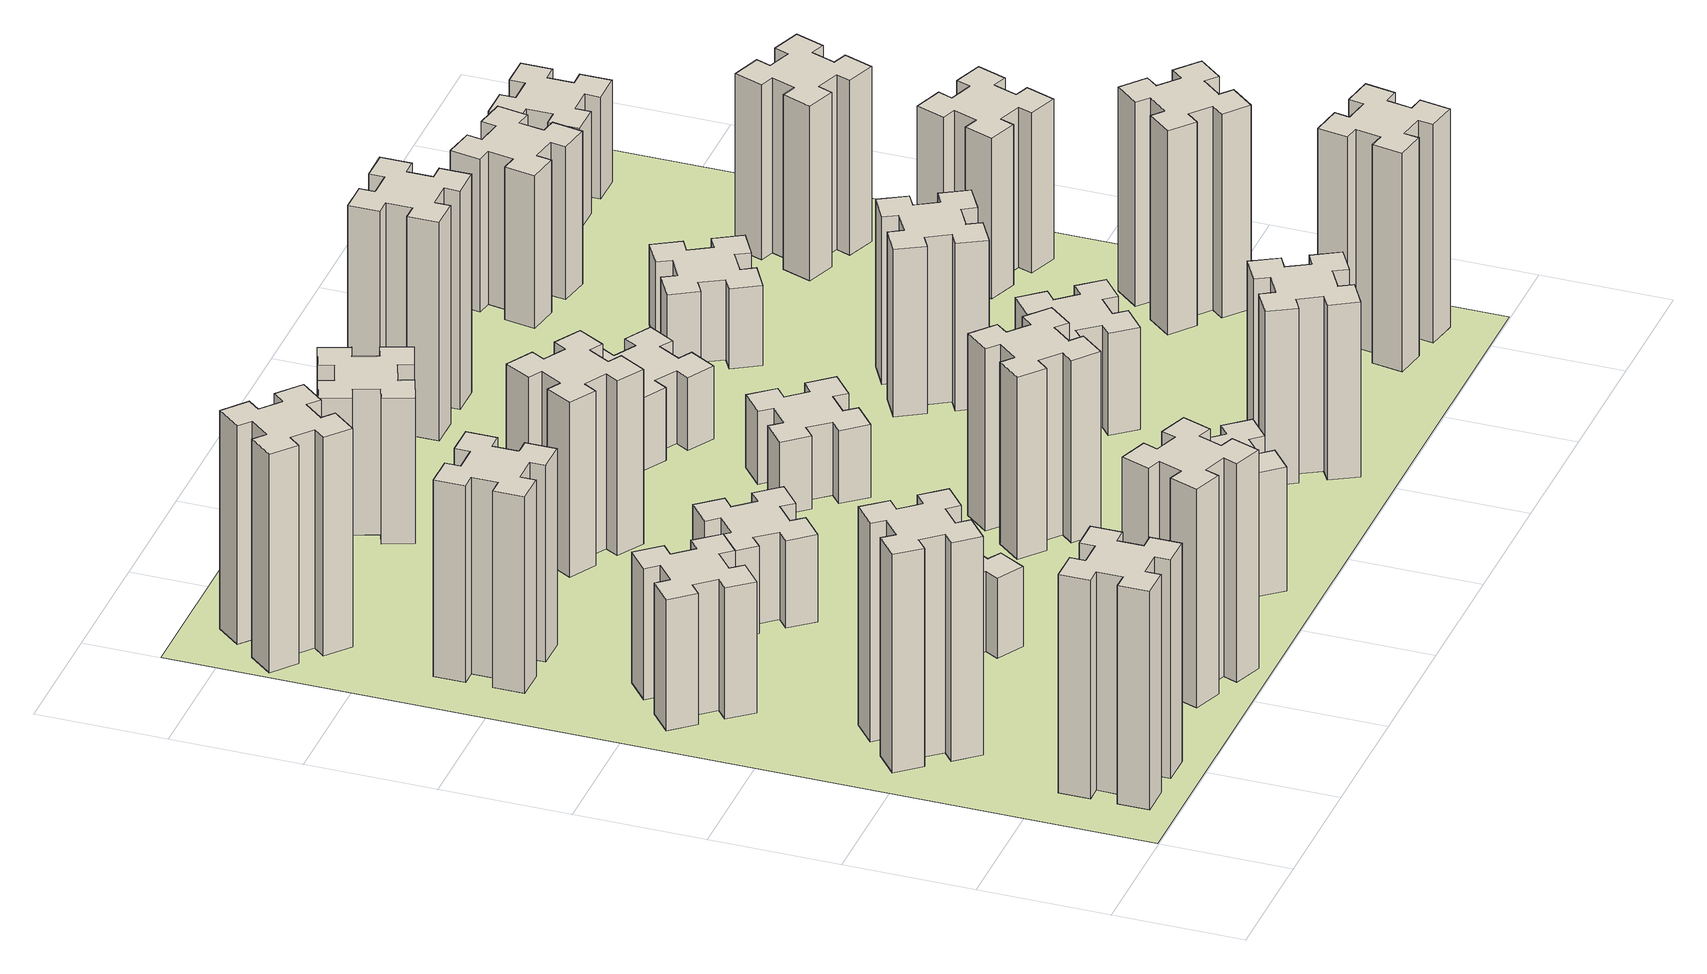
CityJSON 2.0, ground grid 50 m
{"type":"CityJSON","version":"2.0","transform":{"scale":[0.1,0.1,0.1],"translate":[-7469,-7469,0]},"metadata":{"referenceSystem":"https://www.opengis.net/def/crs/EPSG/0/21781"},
"CityObjects":{
"building1":{"type":"Building","attributes":{"class":"1000","function":"1000","usage":"1000","yearOfConstruction":2016,"roofType":"1000","measuredHeight":90,"storeysAboveGround":30,"storeysBelowGround":0},"geometry":[{"type":"Solid","lod":"1","boundaries":[[[[0,1,2,3,4,5,6,7,8,9,10,11,12,13,14,15,16,17,18,19]],[[17,16,20,21]],[[16,15,22,20]],[[15,14,23,22]],[[14,13,24,23]],[[13,12,25,24]],[[12,11,26,25]],[[11,10,27,26]],[[10,9,28,27]],[[9,8,29,28]],[[8,7,30,29]],[[7,6,31,30]],[[6,5,32,31]],[[5,4,33,32]],[[4,3,34,33]],[[3,2,35,34]],[[2,1,36,35]],[[1,0,37,36]],[[0,19,38,37]],[[19,18,39,38]],[[18,17,21,39]],[[24,25,26,27,28,29,30,31,32,33,34,35,36,37,38,39,21,20,22,23]]]]}]},
"building2":{"type":"Building","attributes":{"class":"1000","function":"1000","usage":"1000","yearOfConstruction":2016,"roofType":"1000","measuredHeight":90,"storeysAboveGround":30,"storeysBelowGround":0},"geometry":[{"type":"Solid","lod":"1","boundaries":[[[[40,41,42,43,44,45,46,47,48,49,50,51,52,53,54,55,56,57,58,59]],[[57,56,60,61]],[[56,55,62,60]],[[55,54,63,62]],[[54,53,64,63]],[[53,52,65,64]],[[52,51,66,65]],[[51,50,67,66]],[[50,49,68,67]],[[49,48,69,68]],[[48,47,70,69]],[[47,46,71,70]],[[46,45,72,71]],[[45,44,73,72]],[[44,43,74,73]],[[43,42,75,74]],[[42,41,76,75]],[[41,40,77,76]],[[40,59,78,77]],[[59,58,79,78]],[[58,57,61,79]],[[64,65,66,67,68,69,70,71,72,73,74,75,76,77,78,79,61,60,62,63]]]]}]},
"building3":{"type":"Building","attributes":{"class":"1000","function":"1000","usage":"1000","yearOfConstruction":2016,"roofType":"1000","measuredHeight":54,"storeysAboveGround":30,"storeysBelowGround":0},"geometry":[{"type":"Solid","lod":"1","boundaries":[[[[80,81,82,83,84,85,86,87,88,89,90,91,92,93,94,95,96,97,98,99]],[[97,96,100,101]],[[96,95,102,100]],[[95,94,103,102]],[[94,93,104,103]],[[93,92,105,104]],[[92,91,106,105]],[[91,90,107,106]],[[90,89,108,107]],[[89,88,109,108]],[[88,87,110,109]],[[87,86,111,110]],[[86,85,112,111]],[[85,84,113,112]],[[84,83,114,113]],[[83,82,115,114]],[[82,81,116,115]],[[81,80,117,116]],[[80,99,118,117]],[[99,98,119,118]],[[98,97,101,119]],[[104,105,106,107,108,109,110,111,112,113,114,115,116,117,118,119,101,100,102,103]]]]}]},
"building4":{"type":"Building","attributes":{"class":"1000","function":"1000","usage":"1000","yearOfConstruction":2016,"roofType":"1000","measuredHeight":81,"storeysAboveGround":30,"storeysBelowGround":0},"geometry":[{"type":"Solid","lod":"1","boundaries":[[[[120,121,122,123,124,125,126,127,128,129,130,131,132,133,134,135,136,137,138,139]],[[137,136,140,141]],[[136,135,142,140]],[[135,134,143,142]],[[134,133,144,143]],[[133,132,145,144]],[[132,131,146,145]],[[131,130,147,146]],[[130,129,148,147]],[[129,128,149,148]],[[128,127,150,149]],[[127,126,151,150]],[[126,125,152,151]],[[125,124,153,152]],[[124,123,154,153]],[[123,122,155,154]],[[122,121,156,155]],[[121,120,157,156]],[[120,139,158,157]],[[139,138,159,158]],[[138,137,141,159]],[[144,145,146,147,148,149,150,151,152,153,154,155,156,157,158,159,141,140,142,143]]]]}]},
"building5":{"type":"Building","attributes":{"class":"1000","function":"1000","usage":"1000","yearOfConstruction":2016,"roofType":"1000","measuredHeight":90,"storeysAboveGround":30,"storeysBelowGround":0},"geometry":[{"type":"Solid","lod":"1","boundaries":[[[[160,161,162,163,164,165,166,167,168,169,170,171,172,173,174,175,176,177,178,179]],[[177,176,180,181]],[[176,175,182,180]],[[175,174,183,182]],[[174,173,184,183]],[[173,172,185,184]],[[172,171,186,185]],[[171,170,187,186]],[[170,169,188,187]],[[169,168,189,188]],[[168,167,190,189]],[[167,166,191,190]],[[166,165,192,191]],[[165,164,193,192]],[[164,163,194,193]],[[163,162,195,194]],[[162,161,196,195]],[[161,160,197,196]],[[160,179,198,197]],[[179,178,199,198]],[[178,177,181,199]],[[184,185,186,187,188,189,190,191,192,193,194,195,196,197,198,199,181,180,182,183]]]]}]},
"building6":{"type":"Building","attributes":{"class":"1000","function":"1000","usage":"1000","yearOfConstruction":2016,"roofType":"1000","measuredHeight":90,"storeysAboveGround":30,"storeysBelowGround":0},"geometry":[{"type":"Solid","lod":"1","boundaries":[[[[200,201,202,203,204,205,206,207,208,209,210,211,212,213,214,215,216,217,218,219]],[[217,216,220,221]],[[216,215,222,220]],[[215,214,223,222]],[[214,213,224,223]],[[213,212,225,224]],[[212,211,226,225]],[[211,210,227,226]],[[210,209,228,227]],[[209,208,229,228]],[[208,207,230,229]],[[207,206,231,230]],[[206,205,232,231]],[[205,204,233,232]],[[204,203,234,233]],[[203,202,235,234]],[[202,201,236,235]],[[201,200,237,236]],[[200,219,238,237]],[[219,218,239,238]],[[218,217,221,239]],[[224,225,226,227,228,229,230,231,232,233,234,235,236,237,238,239,221,220,222,223]]]]}]},
"building7":{"type":"Building","attributes":{"class":"1000","function":"1000","usage":"1000","yearOfConstruction":2016,"roofType":"1000","measuredHeight":33,"storeysAboveGround":30,"storeysBelowGround":0},"geometry":[{"type":"Solid","lod":"1","boundaries":[[[[240,241,242,243,244,245,246,247,248,249,250,251,252,253,254,255,256,257,258,259]],[[257,256,260,261]],[[256,255,262,260]],[[255,254,263,262]],[[254,253,264,263]],[[253,252,265,264]],[[252,251,266,265]],[[251,250,267,266]],[[250,249,268,267]],[[249,248,269,268]],[[248,247,270,269]],[[247,246,271,270]],[[246,245,272,271]],[[245,244,273,272]],[[244,243,274,273]],[[243,242,275,274]],[[242,241,276,275]],[[241,240,277,276]],[[240,259,278,277]],[[259,258,279,278]],[[258,257,261,279]],[[264,265,266,267,268,269,270,271,272,273,274,275,276,277,278,279,261,260,262,263]]]]}]},
"building8":{"type":"Building","attributes":{"class":"1000","function":"1000","usage":"1000","yearOfConstruction":2016,"roofType":"1000","measuredHeight":36,"storeysAboveGround":30,"storeysBelowGround":0},"geometry":[{"type":"Solid","lod":"1","boundaries":[[[[280,281,282,283,284,285,286,287,288,289,290,291,292,293,294,295,296,297,298,299]],[[297,296,300,301]],[[296,295,302,300]],[[295,294,303,302]],[[294,293,304,303]],[[293,292,305,304]],[[292,291,306,305]],[[291,290,307,306]],[[290,289,308,307]],[[289,288,309,308]],[[288,287,310,309]],[[287,286,311,310]],[[286,285,312,311]],[[285,284,313,312]],[[284,283,314,313]],[[283,282,315,314]],[[282,281,316,315]],[[281,280,317,316]],[[280,299,318,317]],[[299,298,319,318]],[[298,297,301,319]],[[304,305,306,307,308,309,310,311,312,313,314,315,316,317,318,319,301,300,302,303]]]]}]},
"building9":{"type":"Building","attributes":{"class":"1000","function":"1000","usage":"1000","yearOfConstruction":2016,"roofType":"1000","measuredHeight":51,"storeysAboveGround":30,"storeysBelowGround":0},"geometry":[{"type":"Solid","lod":"1","boundaries":[[[[320,321,322,323,324,325,326,327,328,329,330,331,332,333,334,335,336,337,338,339]],[[337,336,340,341]],[[336,335,342,340]],[[335,334,343,342]],[[334,333,344,343]],[[333,332,345,344]],[[332,331,346,345]],[[331,330,347,346]],[[330,329,348,347]],[[329,328,349,348]],[[328,327,350,349]],[[327,326,351,350]],[[326,325,352,351]],[[325,324,353,352]],[[324,323,354,353]],[[323,322,355,354]],[[322,321,356,355]],[[321,320,357,356]],[[320,339,358,357]],[[339,338,359,358]],[[338,337,341,359]],[[344,345,346,347,348,349,350,351,352,353,354,355,356,357,358,359,341,340,342,343]]]]}]},
"building10":{"type":"Building","attributes":{"class":"1000","function":"1000","usage":"1000","yearOfConstruction":2016,"roofType":"1000","measuredHeight":72,"storeysAboveGround":30,"storeysBelowGround":0},"geometry":[{"type":"Solid","lod":"1","boundaries":[[[[360,361,362,363,364,365,366,367,368,369,370,371,372,373,374,375,376,377,378,379]],[[377,376,380,381]],[[376,375,382,380]],[[375,374,383,382]],[[374,373,384,383]],[[373,372,385,384]],[[372,371,386,385]],[[371,370,387,386]],[[370,369,388,387]],[[369,368,389,388]],[[368,367,390,389]],[[367,366,391,390]],[[366,365,392,391]],[[365,364,393,392]],[[364,363,394,393]],[[363,362,395,394]],[[362,361,396,395]],[[361,360,397,396]],[[360,379,398,397]],[[379,378,399,398]],[[378,377,381,399]],[[384,385,386,387,388,389,390,391,392,393,394,395,396,397,398,399,381,380,382,383]]]]}]},
"building11":{"type":"Building","attributes":{"class":"1000","function":"1000","usage":"1000","yearOfConstruction":2016,"roofType":"1000","measuredHeight":60,"storeysAboveGround":30,"storeysBelowGround":0},"geometry":[{"type":"Solid","lod":"1","boundaries":[[[[400,401,402,403,404,405,406,407,408,409,410,411,412,413,414,415,416,417,418,419]],[[417,416,420,421]],[[416,415,422,420]],[[415,414,423,422]],[[414,413,424,423]],[[413,412,425,424]],[[412,411,426,425]],[[411,410,427,426]],[[410,409,428,427]],[[409,408,429,428]],[[408,407,430,429]],[[407,406,431,430]],[[406,405,432,431]],[[405,404,433,432]],[[404,403,434,433]],[[403,402,435,434]],[[402,401,436,435]],[[401,400,437,436]],[[400,419,438,437]],[[419,418,439,438]],[[418,417,421,439]],[[424,425,426,427,428,429,430,431,432,433,434,435,436,437,438,439,421,420,422,423]]]]}]},
"building12":{"type":"Building","attributes":{"class":"1000","function":"1000","usage":"1000","yearOfConstruction":2016,"roofType":"1000","measuredHeight":75,"storeysAboveGround":30,"storeysBelowGround":0},"geometry":[{"type":"Solid","lod":"1","boundaries":[[[[440,441,442,443,444,445,446,447,448,449,450,451,452,453,454,455,456,457,458,459]],[[457,456,460,461]],[[456,455,462,460]],[[455,454,463,462]],[[454,453,464,463]],[[453,452,465,464]],[[452,451,466,465]],[[451,450,467,466]],[[450,449,468,467]],[[449,448,469,468]],[[448,447,470,469]],[[447,446,471,470]],[[446,445,472,471]],[[445,444,473,472]],[[444,443,474,473]],[[443,442,475,474]],[[442,441,476,475]],[[441,440,477,476]],[[440,459,478,477]],[[459,458,479,478]],[[458,457,461,479]],[[464,465,466,467,468,469,470,471,472,473,474,475,476,477,478,479,461,460,462,463]]]]}]},
"building13":{"type":"Building","attributes":{"class":"1000","function":"1000","usage":"1000","yearOfConstruction":2016,"roofType":"1000","measuredHeight":30,"storeysAboveGround":30,"storeysBelowGround":0},"geometry":[{"type":"Solid","lod":"1","boundaries":[[[[480,481,482,483,484,485,486,487,488,489,490,491,492,493,494,495,496,497,498,499]],[[497,496,500,501]],[[496,495,502,500]],[[495,494,503,502]],[[494,493,504,503]],[[493,492,505,504]],[[492,491,506,505]],[[491,490,507,506]],[[490,489,508,507]],[[489,488,509,508]],[[488,487,510,509]],[[487,486,511,510]],[[486,485,512,511]],[[485,484,513,512]],[[484,483,514,513]],[[483,482,515,514]],[[482,481,516,515]],[[481,480,517,516]],[[480,499,518,517]],[[499,498,519,518]],[[498,497,501,519]],[[504,505,506,507,508,509,510,511,512,513,514,515,516,517,518,519,501,500,502,503]]]]}]},
"building14":{"type":"Building","attributes":{"class":"1000","function":"1000","usage":"1000","yearOfConstruction":2016,"roofType":"1000","measuredHeight":72,"storeysAboveGround":30,"storeysBelowGround":0},"geometry":[{"type":"Solid","lod":"1","boundaries":[[[[520,521,522,523,524,525,526,527,528,529,530,531,532,533,534,535,536,537,538,539]],[[537,536,540,541]],[[536,535,542,540]],[[535,534,543,542]],[[534,533,544,543]],[[533,532,545,544]],[[532,531,546,545]],[[531,530,547,546]],[[530,529,548,547]],[[529,528,549,548]],[[528,527,550,549]],[[527,526,551,550]],[[526,525,552,551]],[[525,524,553,552]],[[524,523,554,553]],[[523,522,555,554]],[[522,521,556,555]],[[521,520,557,556]],[[520,539,558,557]],[[539,538,559,558]],[[538,537,541,559]],[[544,545,546,547,548,549,550,551,552,553,554,555,556,557,558,559,541,540,542,543]]]]}]},
"building15":{"type":"Building","attributes":{"class":"1000","function":"1000","usage":"1000","yearOfConstruction":2016,"roofType":"1000","measuredHeight":30,"storeysAboveGround":30,"storeysBelowGround":0},"geometry":[{"type":"Solid","lod":"1","boundaries":[[[[560,561,562,563,564,565,566,567,568,569,570,571,572,573,574,575,576,577,578,579]],[[577,576,580,581]],[[576,575,582,580]],[[575,574,583,582]],[[574,573,584,583]],[[573,572,585,584]],[[572,571,586,585]],[[571,570,587,586]],[[570,569,588,587]],[[569,568,589,588]],[[568,567,590,589]],[[567,566,591,590]],[[566,565,592,591]],[[565,564,593,592]],[[564,563,594,593]],[[563,562,595,594]],[[562,561,596,595]],[[561,560,597,596]],[[560,579,598,597]],[[579,578,599,598]],[[578,577,581,599]],[[584,585,586,587,588,589,590,591,592,593,594,595,596,597,598,599,581,580,582,583]]]]}]},
"building16":{"type":"Building","attributes":{"class":"1000","function":"1000","usage":"1000","yearOfConstruction":2016,"roofType":"1000","measuredHeight":90,"storeysAboveGround":30,"storeysBelowGround":0},"geometry":[{"type":"Solid","lod":"1","boundaries":[[[[600,601,602,603,604,605,606,607,608,609,610,611,612,613,614,615,616,617,618,619]],[[617,616,620,621]],[[616,615,622,620]],[[615,614,623,622]],[[614,613,624,623]],[[613,612,625,624]],[[612,611,626,625]],[[611,610,627,626]],[[610,609,628,627]],[[609,608,629,628]],[[608,607,630,629]],[[607,606,631,630]],[[606,605,632,631]],[[605,604,633,632]],[[604,603,634,633]],[[603,602,635,634]],[[602,601,636,635]],[[601,600,637,636]],[[600,619,638,637]],[[619,618,639,638]],[[618,617,621,639]],[[624,625,626,627,628,629,630,631,632,633,634,635,636,637,638,639,621,620,622,623]]]]}]},
"building17":{"type":"Building","attributes":{"class":"1000","function":"1000","usage":"1000","yearOfConstruction":2016,"roofType":"1000","measuredHeight":42,"storeysAboveGround":30,"storeysBelowGround":0},"geometry":[{"type":"Solid","lod":"1","boundaries":[[[[640,641,642,643,644,645,646,647,648,649,650,651,652,653,654,655,656,657,658,659]],[[657,656,660,661]],[[656,655,662,660]],[[655,654,663,662]],[[654,653,664,663]],[[653,652,665,664]],[[652,651,666,665]],[[651,650,667,666]],[[650,649,668,667]],[[649,648,669,668]],[[648,647,670,669]],[[647,646,671,670]],[[646,645,672,671]],[[645,644,673,672]],[[644,643,674,673]],[[643,642,675,674]],[[642,641,676,675]],[[641,640,677,676]],[[640,659,678,677]],[[659,658,679,678]],[[658,657,661,679]],[[664,665,666,667,668,669,670,671,672,673,674,675,676,677,678,679,661,660,662,663]]]]}]},
"building18":{"type":"Building","attributes":{"class":"1000","function":"1000","usage":"1000","yearOfConstruction":2016,"roofType":"1000","measuredHeight":69,"storeysAboveGround":30,"storeysBelowGround":0},"geometry":[{"type":"Solid","lod":"1","boundaries":[[[[680,681,682,683,684,685,686,687,688,689,690,691,692,693,694,695,696,697,698,699]],[[697,696,700,701]],[[696,695,702,700]],[[695,694,703,702]],[[694,693,704,703]],[[693,692,705,704]],[[692,691,706,705]],[[691,690,707,706]],[[690,689,708,707]],[[689,688,709,708]],[[688,687,710,709]],[[687,686,711,710]],[[686,685,712,711]],[[685,684,713,712]],[[684,683,714,713]],[[683,682,715,714]],[[682,681,716,715]],[[681,680,717,716]],[[680,699,718,717]],[[699,698,719,718]],[[698,697,701,719]],[[704,705,706,707,708,709,710,711,712,713,714,715,716,717,718,719,701,700,702,703]]]]}]},
"building19":{"type":"Building","attributes":{"class":"1000","function":"1000","usage":"1000","yearOfConstruction":2016,"roofType":"1000","measuredHeight":33,"storeysAboveGround":30,"storeysBelowGround":0},"geometry":[{"type":"Solid","lod":"1","boundaries":[[[[720,721,722,723,724,725,726,727,728,729,730,731,732,733,734,735,736,737,738,739]],[[737,736,740,741]],[[736,735,742,740]],[[735,734,743,742]],[[734,733,744,743]],[[733,732,745,744]],[[732,731,746,745]],[[731,730,747,746]],[[730,729,748,747]],[[729,728,749,748]],[[728,727,750,749]],[[727,726,751,750]],[[726,725,752,751]],[[725,724,753,752]],[[724,723,754,753]],[[723,722,755,754]],[[722,721,756,755]],[[721,720,757,756]],[[720,739,758,757]],[[739,738,759,758]],[[738,737,741,759]],[[744,745,746,747,748,749,750,751,752,753,754,755,756,757,758,759,741,740,742,743]]]]}]},
"building20":{"type":"Building","attributes":{"class":"1000","function":"1000","usage":"1000","yearOfConstruction":2016,"roofType":"1000","measuredHeight":90,"storeysAboveGround":30,"storeysBelowGround":0},"geometry":[{"type":"Solid","lod":"1","boundaries":[[[[760,761,762,763,764,765,766,767,768,769,770,771,772,773,774,775,776,777,778,779]],[[777,776,780,781]],[[776,775,782,780]],[[775,774,783,782]],[[774,773,784,783]],[[773,772,785,784]],[[772,771,786,785]],[[771,770,787,786]],[[770,769,788,787]],[[769,768,789,788]],[[768,767,790,789]],[[767,766,791,790]],[[766,765,792,791]],[[765,764,793,792]],[[764,763,794,793]],[[763,762,795,794]],[[762,761,796,795]],[[761,760,797,796]],[[760,779,798,797]],[[779,778,799,798]],[[778,777,781,799]],[[784,785,786,787,788,789,790,791,792,793,794,795,796,797,798,799,781,780,782,783]]]]}]},
"building21":{"type":"Building","attributes":{"class":"1000","function":"1000","usage":"1000","yearOfConstruction":2016,"roofType":"1000","measuredHeight":63,"storeysAboveGround":30,"storeysBelowGround":0},"geometry":[{"type":"Solid","lod":"1","boundaries":[[[[800,801,802,803,804,805,806,807,808,809,810,811,812,813,814,815,816,817,818,819]],[[817,816,820,821]],[[816,815,822,820]],[[815,814,823,822]],[[814,813,824,823]],[[813,812,825,824]],[[812,811,826,825]],[[811,810,827,826]],[[810,809,828,827]],[[809,808,829,828]],[[808,807,830,829]],[[807,806,831,830]],[[806,805,832,831]],[[805,804,833,832]],[[804,803,834,833]],[[803,802,835,834]],[[802,801,836,835]],[[801,800,837,836]],[[800,819,838,837]],[[819,818,839,838]],[[818,817,821,839]],[[824,825,826,827,828,829,830,831,832,833,834,835,836,837,838,839,821,820,822,823]]]]}]},
"building22":{"type":"Building","attributes":{"class":"1000","function":"1000","usage":"1000","yearOfConstruction":2016,"roofType":"1000","measuredHeight":84,"storeysAboveGround":30,"storeysBelowGround":0},"geometry":[{"type":"Solid","lod":"1","boundaries":[[[[840,841,842,843,844,845,846,847,848,849,850,851,852,853,854,855,856,857,858,859]],[[857,856,860,861]],[[856,855,862,860]],[[855,854,863,862]],[[854,853,864,863]],[[853,852,865,864]],[[852,851,866,865]],[[851,850,867,866]],[[850,849,868,867]],[[849,848,869,868]],[[848,847,870,869]],[[847,846,871,870]],[[846,845,872,871]],[[845,844,873,872]],[[844,843,874,873]],[[843,842,875,874]],[[842,841,876,875]],[[841,840,877,876]],[[840,859,878,877]],[[859,858,879,878]],[[858,857,861,879]],[[864,865,866,867,868,869,870,871,872,873,874,875,876,877,878,879,861,860,862,863]]]]}]},
"building23":{"type":"Building","attributes":{"class":"1000","function":"1000","usage":"1000","yearOfConstruction":2016,"roofType":"1000","measuredHeight":66,"storeysAboveGround":30,"storeysBelowGround":0},"geometry":[{"type":"Solid","lod":"1","boundaries":[[[[880,881,882,883,884,885,886,887,888,889,890,891,892,893,894,895,896,897,898,899]],[[897,896,900,901]],[[896,895,902,900]],[[895,894,903,902]],[[894,893,904,903]],[[893,892,905,904]],[[892,891,906,905]],[[891,890,907,906]],[[890,889,908,907]],[[889,888,909,908]],[[888,887,910,909]],[[887,886,911,910]],[[886,885,912,911]],[[885,884,913,912]],[[884,883,914,913]],[[883,882,915,914]],[[882,881,916,915]],[[881,880,917,916]],[[880,899,918,917]],[[899,898,919,918]],[[898,897,901,919]],[[904,905,906,907,908,909,910,911,912,913,914,915,916,917,918,919,901,900,902,903]]]]}]},
"building24":{"type":"Building","attributes":{"class":"1000","function":"1000","usage":"1000","yearOfConstruction":2016,"roofType":"1000","measuredHeight":72,"storeysAboveGround":30,"storeysBelowGround":0},"geometry":[{"type":"Solid","lod":"1","boundaries":[[[[920,921,922,923,924,925,926,927,928,929,930,931,932,933,934,935,936,937,938,939]],[[937,936,940,941]],[[936,935,942,940]],[[935,934,943,942]],[[934,933,944,943]],[[933,932,945,944]],[[932,931,946,945]],[[931,930,947,946]],[[930,929,948,947]],[[929,928,949,948]],[[928,927,950,949]],[[927,926,951,950]],[[926,925,952,951]],[[925,924,953,952]],[[924,923,954,953]],[[923,922,955,954]],[[922,921,956,955]],[[921,920,957,956]],[[920,939,958,957]],[[939,938,959,958]],[[938,937,941,959]],[[944,945,946,947,948,949,950,951,952,953,954,955,956,957,958,959,941,940,942,943]]]]}]},
"building25":{"type":"Building","attributes":{"class":"1000","function":"1000","usage":"1000","yearOfConstruction":2016,"roofType":"1000","measuredHeight":42,"storeysAboveGround":30,"storeysBelowGround":0},"geometry":[{"type":"Solid","lod":"1","boundaries":[[[[960,961,962,963,964,965,966,967,968,969,970,971,972,973,974,975,976,977,978,979]],[[977,976,980,981]],[[976,975,982,980]],[[975,974,983,982]],[[974,973,984,983]],[[973,972,985,984]],[[972,971,986,985]],[[971,970,987,986]],[[970,969,988,987]],[[969,968,989,988]],[[968,967,990,989]],[[967,966,991,990]],[[966,965,992,991]],[[965,964,993,992]],[[964,963,994,993]],[[963,962,995,994]],[[962,961,996,995]],[[961,960,997,996]],[[960,979,998,997]],[[979,978,999,998]],[[978,977,981,999]],[[984,985,986,987,988,989,990,991,992,993,994,995,996,997,998,999,981,980,982,983]]]]}]},
"landuse1":{"type":"LandUse","attributes":{"name":"plot1","function":"1010"},"geometry":[{"type":"MultiSurface","lod":"1","boundaries":[[[1000,1001,1002,1003]]]}]}
},
"vertices":[
[265,325,0],[265,225,0],[205,225,0],[205,105,0],[325,105,0],[325,165,0],[425,165,0],[425,105,0],[545,105,0],[545,225,0],[485,225,0],[485,325,0],[545,325,0],[545,445,0],[425,445,0],[425,385,0],[325,385,0],[325,445,0],[205,445,0],[205,325,0],[325,385,900],[325,445,900],[425,385,900],[425,445,900],[545,445,900],[545,325,900],[485,325,900],[485,225,900],[545,225,900],[545,105,900],[425,105,900],[425,165,900],[325,165,900],[325,105,900],[205,105,900],[205,225,900],[265,225,900],[265,325,900],[205,325,900],[205,445,900],
[492,1048,0],[427,1124,0],[473,1163,0],[396,1255,0],[304,1178,0],[343,1132,0],[266,1067,0],[228,1113,0],[136,1036,0],[213,944,0],[259,983,0],[323,906,0],[277,868,0],[354,776,0],[446,853,0],[408,899,0],[484,963,0],[523,917,0],[615,994,0],[538,1086,0],[484,963,900],[523,917,900],[408,899,900],[446,853,900],[354,776,900],[277,868,900],[323,906,900],[259,983,900],[213,944,900],[136,1036,900],[228,1113,900],[266,1067,900],[343,1132,900],[304,1178,900],[396,1255,900],[473,1163,900],[427,1124,900],[492,1048,900],[538,1086,900],[615,994,900],
[492,1888,0],[427,1964,0],[473,2003,0],[396,2095,0],[304,2018,0],[343,1972,0],[266,1907,0],[228,1953,0],[136,1876,0],[213,1784,0],[259,1823,0],[323,1746,0],[277,1708,0],[354,1616,0],[446,1693,0],[408,1739,0],[484,1803,0],[523,1757,0],[615,1834,0],[538,1926,0],[484,1803,540],[523,1757,540],[408,1739,540],[446,1693,540],[354,1616,540],[277,1708,540],[323,1746,540],[259,1823,540],[213,1784,540],[136,1876,540],[228,1953,540],[266,1907,540],[343,1972,540],[304,2018,540],[396,2095,540],[473,2003,540],[427,1964,540],[492,1888,540],[538,1926,540],[615,1834,540],
[485,2545,0],[485,2645,0],[545,2645,0],[545,2765,0],[425,2765,0],[425,2705,0],[325,2705,0],[325,2765,0],[205,2765,0],[205,2645,0],[265,2645,0],[265,2545,0],[205,2545,0],[205,2425,0],[325,2425,0],[325,2485,0],[425,2485,0],[425,2425,0],[545,2425,0],[545,2545,0],[425,2485,810],[425,2425,810],[325,2485,810],[325,2425,810],[205,2425,810],[205,2545,810],[265,2545,810],[265,2645,810],[205,2645,810],[205,2765,810],[325,2765,810],[325,2705,810],[425,2705,810],[425,2765,810],[545,2765,810],[545,2645,810],[485,2645,810],[485,2545,810],[545,2545,810],[545,2425,810],
[1029,360,0],[995,266,0],[939,287,0],[897,174,0],[1010,133,0],[1031,189,0],[1125,155,0],[1104,99,0],[1217,57,0],[1258,170,0],[1202,191,0],[1236,285,0],[1292,264,0],[1333,377,0],[1220,418,0],[1200,362,0],[1106,396,0],[1127,452,0],[1014,493,0],[973,380,0],[1106,396,900],[1127,452,900],[1200,362,900],[1220,418,900],[1333,377,900],[1292,264,900],[1236,285,900],[1202,191,900],[1258,170,900],[1217,57,900],[1104,99,900],[1125,155,900],[1031,189,900],[1010,133,900],[897,174,900],[939,287,900],[995,266,900],[1029,360,900],[973,380,900],[1014,493,900],
[384,3387,0],[308,3452,0],[346,3498,0],[254,3575,0],[177,3483,0],[223,3444,0],[159,3368,0],[113,3406,0],[36,3314,0],[128,3237,0],[166,3283,0],[243,3219,0],[204,3173,0],[296,3096,0],[373,3188,0],[327,3226,0],[392,3303,0],[438,3264,0],[515,3356,0],[423,3433,0],[392,3303,900],[438,3264,900],[327,3226,900],[373,3188,900],[296,3096,900],[204,3173,900],[243,3219,900],[166,3283,900],[128,3237,900],[36,3314,900],[113,3406,900],[159,3368,900],[223,3444,900],[177,3483,900],[254,3575,900],[346,3498,900],[308,3452,900],[384,3387,900],[423,3433,900],[515,3356,900],
[1086,1017,0],[1136,1104,0],[1188,1074,0],[1248,1178,0],[1144,1238,0],[1114,1186,0],[1027,1236,0],[1057,1288,0],[953,1348,0],[893,1244,0],[945,1214,0],[895,1127,0],[843,1157,0],[783,1053,0],[887,993,0],[917,1045,0],[1004,995,0],[974,943,0],[1078,883,0],[1138,987,0],[1004,995,330],[974,943,330],[917,1045,330],[887,993,330],[783,1053,330],[843,1157,330],[895,1127,330],[945,1214,330],[893,1244,330],[953,1348,330],[1057,1288,330],[1027,1236,330],[1114,1186,330],[1144,1238,330],[1248,1178,330],[1188,1074,330],[1136,1104,330],[1086,1017,330],[1138,987,330],[1078,883,330],
[983,1972,0],[906,1907,0],[868,1953,0],[776,1876,0],[853,1784,0],[899,1823,0],[963,1746,0],[917,1708,0],[994,1616,0],[1086,1693,0],[1048,1739,0],[1124,1803,0],[1163,1757,0],[1255,1834,0],[1178,1926,0],[1132,1888,0],[1067,1964,0],[1113,2003,0],[1036,2095,0],[944,2018,0],[1067,1964,360],[1113,2003,360],[1132,1888,360],[1178,1926,360],[1255,1834,360],[1163,1757,360],[1124,1803,360],[1048,1739,360],[1086,1693,360],[994,1616,360],[917,1708,360],[963,1746,360],[899,1823,360],[853,1784,360],[776,1876,360],[868,1953,360],[906,1907,360],[983,1972,360],[944,2018,360],[1036,2095,360],
[1639,343,0],[1703,266,0],[1657,228,0],[1734,136,0],[1826,213,0],[1788,259,0],[1864,323,0],[1903,277,0],[1995,354,0],[1918,446,0],[1872,408,0],[1807,484,0],[1853,523,0],[1776,615,0],[1684,538,0],[1723,492,0],[1646,427,0],[1608,473,0],[1516,396,0],[1593,304,0],[1646,427,510],[1608,473,510],[1723,492,510],[1684,538,510],[1776,615,510],[1853,523,510],[1807,484,510],[1872,408,510],[1918,446,510],[1995,354,510],[1903,277,510],[1864,323,510],[1788,259,510],[1826,213,510],[1734,136,510],[1657,228,510],[1703,266,510],[1639,343,510],[1593,304,510],[1516,396,510],
[1314,2666,0],[1227,2716,0],[1257,2768,0],[1153,2828,0],[1093,2724,0],[1145,2694,0],[1095,2607,0],[1043,2637,0],[983,2533,0],[1087,2473,0],[1117,2525,0],[1204,2475,0],[1174,2423,0],[1278,2363,0],[1338,2467,0],[1286,2497,0],[1336,2584,0],[1388,2554,0],[1448,2658,0],[1344,2718,0],[1336,2584,720],[1388,2554,720],[1286,2497,720],[1338,2467,720],[1278,2363,720],[1174,2423,720],[1204,2475,720],[1117,2525,720],[1087,2473,720],[983,2533,720],[1043,2637,720],[1095,2607,720],[1145,2694,720],[1093,2724,720],[1153,2828,720],[1257,2768,720],[1227,2716,720],[1314,2666,720],[1344,2718,720],[1448,2658,720],
[1125,3456,0],[1031,3422,0],[1010,3478,0],[897,3437,0],[939,3324,0],[995,3345,0],[1029,3251,0],[973,3230,0],[1014,3117,0],[1127,3159,0],[1106,3215,0],[1200,3249,0],[1220,3193,0],[1333,3234,0],[1292,3347,0],[1236,3326,0],[1202,3420,0],[1258,3440,0],[1217,3553,0],[1104,3512,0],[1202,3420,600],[1258,3440,600],[1236,3326,600],[1292,3347,600],[1333,3234,600],[1220,3193,600],[1200,3249,600],[1106,3215,600],[1127,3159,600],[1014,3117,600],[973,3230,600],[1029,3251,600],[995,3345,600],[939,3324,600],[897,3437,600],[1010,3478,600],[1031,3422,600],[1125,3456,600],[1104,3512,600],[1217,3553,600],
[1746,1063,0],[1823,999,0],[1784,953,0],[1876,876,0],[1953,968,0],[1907,1006,0],[1972,1083,0],[2018,1044,0],[2095,1136,0],[2003,1213,0],[1964,1167,0],[1888,1232,0],[1926,1278,0],[1834,1355,0],[1757,1263,0],[1803,1224,0],[1739,1148,0],[1693,1186,0],[1616,1094,0],[1708,1017,0],[1739,1148,750],[1693,1186,750],[1803,1224,750],[1757,1263,750],[1834,1355,750],[1926,1278,750],[1888,1232,750],[1964,1167,750],[2003,1213,750],[2095,1136,750],[2018,1044,750],[1972,1083,750],[1907,1006,750],[1953,968,750],[1876,876,750],[1784,953,750],[1823,999,750],[1746,1063,750],[1708,1017,750],[1616,1094,750],
[1972,1988,0],[1907,2064,0],[1953,2103,0],[1876,2195,0],[1784,2118,0],[1823,2072,0],[1746,2007,0],[1708,2053,0],[1616,1976,0],[1693,1884,0],[1739,1923,0],[1803,1846,0],[1757,1808,0],[1834,1716,0],[1926,1793,0],[1888,1839,0],[1964,1903,0],[2003,1857,0],[2095,1934,0],[2018,2026,0],[1964,1903,300],[2003,1857,300],[1888,1839,300],[1926,1793,300],[1834,1716,300],[1757,1808,300],[1803,1846,300],[1739,1923,300],[1693,1884,300],[1616,1976,300],[1708,2053,300],[1746,2007,300],[1823,2072,300],[1784,2118,300],[1876,2195,300],[1953,2103,300],[1907,2064,300],[1972,1988,300],[2018,2026,300],[2095,1934,300],
[2607,255,0],[2694,305,0],[2724,253,0],[2828,313,0],[2768,417,0],[2716,387,0],[2666,474,0],[2718,504,0],[2658,608,0],[2554,548,0],[2584,496,0],[2497,446,0],[2467,498,0],[2363,438,0],[2423,334,0],[2475,364,0],[2525,277,0],[2473,247,0],[2533,143,0],[2637,203,0],[2525,277,720],[2473,247,720],[2475,364,720],[2423,334,720],[2363,438,720],[2467,498,720],[2497,446,720],[2584,496,720],[2554,548,720],[2658,608,720],[2718,504,720],[2666,474,720],[2716,387,720],[2768,417,720],[2828,313,720],[2724,253,720],[2694,305,720],[2607,255,720],[2637,203,720],[2533,143,720],
[2026,2497,0],[2076,2584,0],[2128,2554,0],[2188,2658,0],[2084,2718,0],[2054,2666,0],[1967,2716,0],[1997,2768,0],[1893,2828,0],[1833,2724,0],[1885,2694,0],[1835,2607,0],[1783,2637,0],[1723,2533,0],[1827,2473,0],[1857,2525,0],[1944,2475,0],[1914,2423,0],[2018,2363,0],[2078,2467,0],[1944,2475,300],[1914,2423,300],[1857,2525,300],[1827,2473,300],[1723,2533,300],[1783,2637,300],[1835,2607,300],[1885,2694,300],[1833,2724,300],[1893,2828,300],[1997,2768,300],[1967,2716,300],[2054,2666,300],[2084,2718,300],[2188,2658,300],[2128,2554,300],[2076,2584,300],[2026,2497,300],[2078,2467,300],[2018,2363,300],
[1965,3385,0],[1965,3485,0],[2025,3485,0],[2025,3605,0],[1905,3605,0],[1905,3545,0],[1805,3545,0],[1805,3605,0],[1685,3605,0],[1685,3485,0],[1745,3485,0],[1745,3385,0],[1685,3385,0],[1685,3265,0],[1805,3265,0],[1805,3325,0],[1905,3325,0],[1905,3265,0],[2025,3265,0],[2025,3385,0],[1905,3325,900],[1905,3265,900],[1805,3325,900],[1805,3265,900],[1685,3265,900],[1685,3385,900],[1745,3385,900],[1745,3485,900],[1685,3485,900],[1685,3605,900],[1805,3605,900],[1805,3545,900],[1905,3545,900],[1905,3605,900],[2025,3605,900],[2025,3485,900],[1965,3485,900],[1965,3385,900],[2025,3385,900],[2025,3265,900],
[2563,1332,0],[2486,1267,0],[2448,1313,0],[2356,1236,0],[2433,1144,0],[2479,1183,0],[2543,1106,0],[2497,1068,0],[2574,976,0],[2666,1053,0],[2628,1099,0],[2704,1163,0],[2743,1117,0],[2835,1194,0],[2758,1286,0],[2712,1248,0],[2647,1324,0],[2693,1363,0],[2616,1455,0],[2524,1378,0],[2647,1324,420],[2693,1363,420],[2712,1248,420],[2758,1286,420],[2835,1194,420],[2743,1117,420],[2704,1163,420],[2628,1099,420],[2666,1053,420],[2574,976,420],[2497,1068,420],[2543,1106,420],[2479,1183,420],[2433,1144,420],[2356,1236,420],[2448,1313,420],[2486,1267,420],[2563,1332,420],[2524,1378,420],[2616,1455,420],
[2716,1767,0],[2666,1854,0],[2718,1884,0],[2658,1988,0],[2554,1928,0],[2584,1876,0],[2497,1826,0],[2467,1878,0],[2363,1818,0],[2423,1714,0],[2475,1744,0],[2525,1657,0],[2473,1627,0],[2533,1523,0],[2637,1583,0],[2607,1635,0],[2694,1685,0],[2724,1633,0],[2828,1693,0],[2768,1797,0],[2694,1685,690],[2724,1633,690],[2607,1635,690],[2637,1583,690],[2533,1523,690],[2473,1627,690],[2525,1657,690],[2475,1744,690],[2423,1714,690],[2363,1818,690],[2467,1878,690],[2497,1826,690],[2584,1876,690],[2554,1928,690],[2658,1988,690],[2718,1884,690],[2666,1854,690],[2716,1767,690],[2768,1797,690],[2828,1693,690],
[2475,2584,0],[2525,2497,0],[2473,2467,0],[2533,2363,0],[2637,2423,0],[2607,2475,0],[2694,2525,0],[2724,2473,0],[2828,2533,0],[2768,2637,0],[2716,2607,0],[2666,2694,0],[2718,2724,0],[2658,2828,0],[2554,2768,0],[2584,2716,0],[2497,2666,0],[2467,2718,0],[2363,2658,0],[2423,2554,0],[2497,2666,330],[2467,2718,330],[2584,2716,330],[2554,2768,330],[2658,2828,330],[2718,2724,330],[2666,2694,330],[2716,2607,330],[2768,2637,330],[2828,2533,330],[2724,2473,330],[2694,2525,330],[2607,2475,330],[2637,2423,330],[2533,2363,330],[2473,2467,330],[2525,2497,330],[2475,2584,330],[2423,2554,330],[2363,2658,330],
[3504,475,0],[3405,492,0],[3416,551,0],[3297,572,0],[3277,454,0],[3336,444,0],[3318,345,0],[3259,356,0],[3238,237,0],[3357,217,0],[3367,276,0],[3465,258,0],[3455,199,0],[3573,178,0],[3594,297,0],[3535,307,0],[3552,405,0],[3611,395,0],[3632,513,0],[3514,534,0],[3552,405,900],[3611,395,900],[3535,307,900],[3594,297,900],[3573,178,900],[3455,199,900],[3465,258,900],[3367,276,900],[3357,217,900],[3238,237,900],[3259,356,900],[3318,345,900],[3336,444,900],[3277,454,900],[3297,572,900],[3416,551,900],[3405,492,900],[3504,475,900],[3514,534,900],[3632,513,900],
[2596,3404,0],[2578,3305,0],[2519,3316,0],[2498,3197,0],[2617,3177,0],[2627,3236,0],[2725,3218,0],[2715,3159,0],[2833,3138,0],[2854,3257,0],[2795,3267,0],[2812,3365,0],[2871,3355,0],[2892,3473,0],[2774,3494,0],[2764,3435,0],[2665,3452,0],[2676,3511,0],[2557,3532,0],[2537,3414,0],[2665,3452,630],[2676,3511,630],[2764,3435,630],[2774,3494,630],[2892,3473,630],[2871,3355,630],[2812,3365,630],[2795,3267,630],[2854,3257,630],[2833,3138,630],[2715,3159,630],[2725,3218,630],[2627,3236,630],[2617,3177,630],[2498,3197,630],[2519,3316,630],[2578,3305,630],[2596,3404,630],[2537,3414,630],[2557,3532,630],
[3487,1006,0],[3552,1083,0],[3598,1044,0],[3675,1136,0],[3583,1213,0],[3544,1167,0],[3468,1232,0],[3506,1278,0],[3414,1355,0],[3337,1263,0],[3383,1224,0],[3319,1148,0],[3273,1186,0],[3196,1094,0],[3288,1017,0],[3326,1063,0],[3403,999,0],[3364,953,0],[3456,876,0],[3533,968,0],[3403,999,840],[3364,953,840],[3326,1063,840],[3288,1017,840],[3196,1094,840],[3273,1186,840],[3319,1148,840],[3383,1224,840],[3337,1263,840],[3414,1355,840],[3506,1278,840],[3468,1232,840],[3544,1167,840],[3583,1213,840],[3675,1136,840],[3598,1044,840],[3552,1083,840],[3487,1006,840],[3533,968,840],[3456,876,840],
[3520,1942,0],[3426,1976,0],[3447,2032,0],[3334,2073,0],[3293,1960,0],[3349,1940,0],[3315,1846,0],[3259,1867,0],[3217,1754,0],[3330,1713,0],[3351,1769,0],[3445,1735,0],[3424,1679,0],[3537,1637,0],[3578,1750,0],[3522,1771,0],[3556,1865,0],[3612,1844,0],[3653,1957,0],[3540,1998,0],[3556,1865,660],[3612,1844,660],[3522,1771,660],[3578,1750,660],[3537,1637,660],[3424,1679,660],[3445,1735,660],[3351,1769,660],[3330,1713,660],[3217,1754,660],[3259,1867,660],[3315,1846,660],[3349,1940,660],[3293,1960,660],[3334,2073,660],[3447,2032,660],[3426,1976,660],[3520,1942,660],[3540,1998,660],[3653,1957,660],
[3420,2582,0],[3326,2616,0],[3347,2672,0],[3234,2713,0],[3193,2600,0],[3249,2580,0],[3215,2486,0],[3159,2507,0],[3117,2394,0],[3230,2353,0],[3251,2409,0],[3345,2375,0],[3324,2319,0],[3437,2277,0],[3478,2390,0],[3422,2411,0],[3456,2505,0],[3512,2484,0],[3553,2597,0],[3440,2638,0],[3456,2505,720],[3512,2484,720],[3422,2411,720],[3478,2390,720],[3437,2277,720],[3324,2319,720],[3345,2375,720],[3251,2409,720],[3230,2353,720],[3117,2394,720],[3159,2507,720],[3215,2486,720],[3249,2580,720],[3193,2600,720],[3234,2713,720],[3347,2672,720],[3326,2616,720],[3420,2582,720],[3440,2638,720],[3553,2597,720],
[3285,3325,0],[3385,3325,0],[3385,3265,0],[3505,3265,0],[3505,3385,0],[3445,3385,0],[3445,3485,0],[3505,3485,0],[3505,3605,0],[3385,3605,0],[3385,3545,0],[3285,3545,0],[3285,3605,0],[3165,3605,0],[3165,3485,0],[3225,3485,0],[3225,3385,0],[3165,3385,0],[3165,3265,0],[3285,3265,0],[3225,3385,420],[3165,3385,420],[3225,3485,420],[3165,3485,420],[3165,3605,420],[3285,3605,420],[3285,3545,420],[3385,3545,420],[3385,3605,420],[3505,3605,420],[3505,3485,420],[3445,3485,420],[3445,3385,420],[3505,3385,420],[3505,3265,420],[3385,3265,420],[3385,3325,420],[3285,3325,420],[3285,3265,420],[3165,3265,420],
[5,3705,0],[3705,3705,0],[3705,5,0],[5,5,0]
]}
